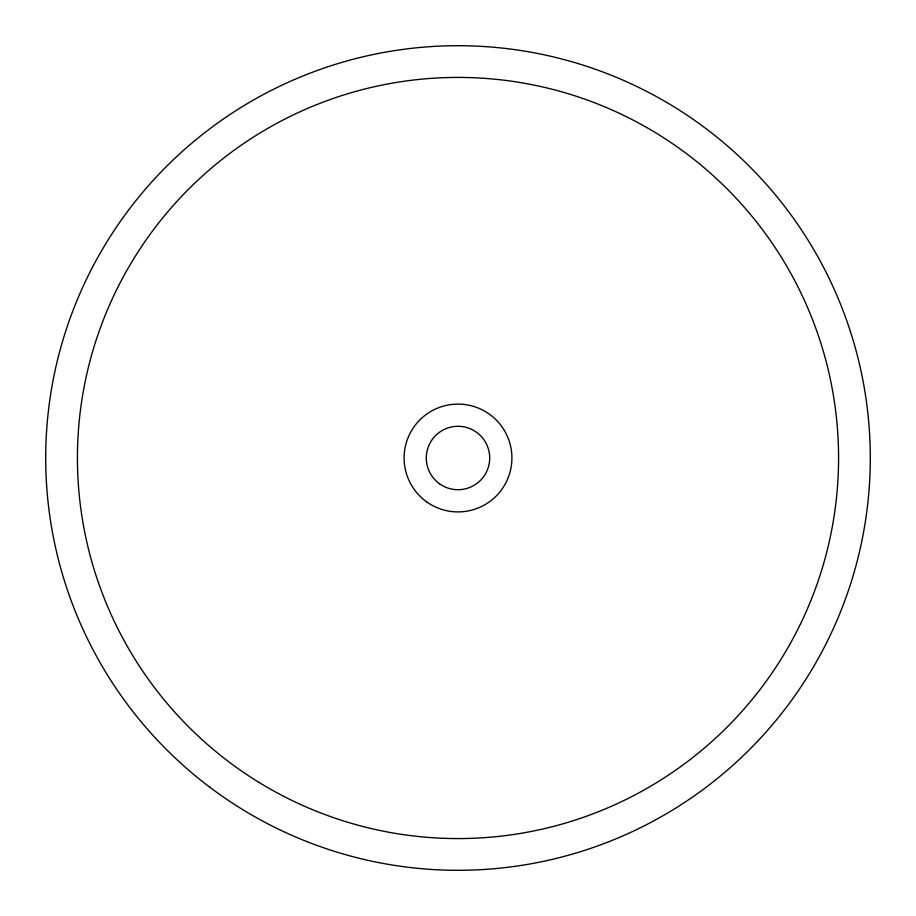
<?xml version="1.0" encoding="UTF-8"?>
<svg xmlns="http://www.w3.org/2000/svg" width="916" height="916" viewBox="0 0 916 916"><rect width="100%" height="100%" fill="white"/><g stroke="black" fill="none" stroke-linecap="round" stroke-linejoin="round"><path stroke-width="1.37" d="M209.959 787.336A412.292 412.292 0 0 0 867.234 508.14A412.292 412.292 0 0 0 296.807 78.524A412.292 412.292 0 0 0 209.959 787.336M439.52 483.774A31.716 31.716 0 0 0 489.556 461.114A31.716 31.716 0 0 0 444.913 429.112A31.716 31.716 0 0 0 439.52 483.774M258.896 782.333A380.575 380.575 0 0 0 838.438 468.259A380.575 380.575 0 0 0 276.666 123.397A380.575 380.575 0 0 0 258.896 782.333M426.593 501.819A53.918 53.918 0 0 0 511.655 463.29A53.918 53.918 0 0 0 435.764 408.891A53.918 53.918 0 0 0 426.593 501.819"/></g></svg>
